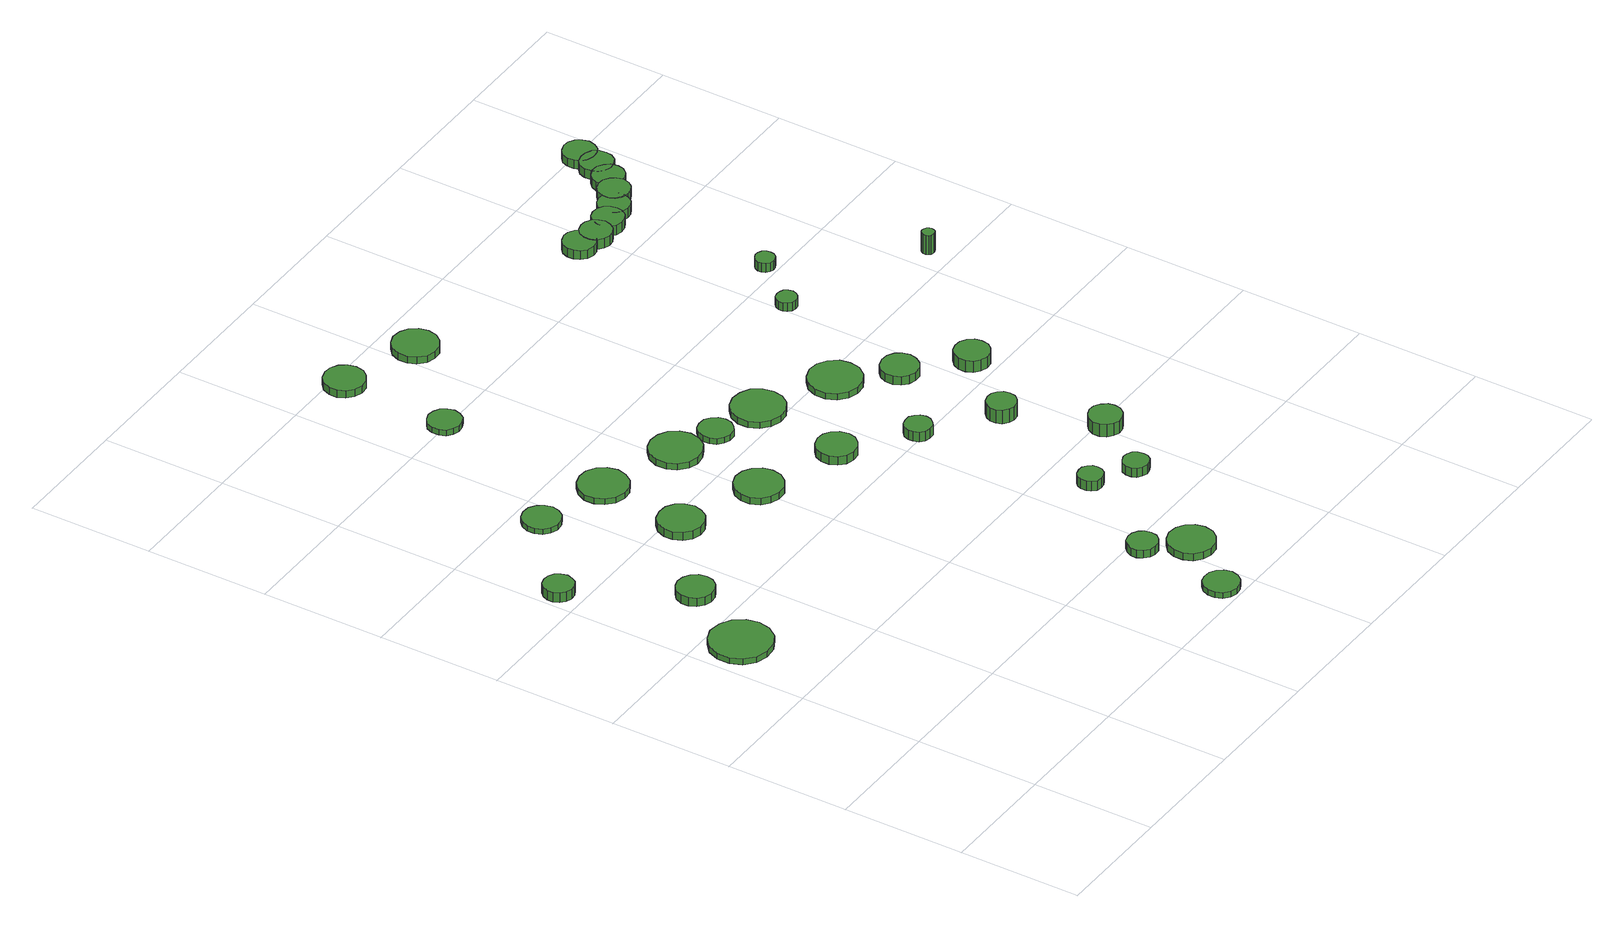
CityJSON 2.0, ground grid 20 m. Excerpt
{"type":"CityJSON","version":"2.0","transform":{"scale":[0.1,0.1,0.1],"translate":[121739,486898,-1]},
"CityObjects":{
"tree1":{"type":"SolitaryVegetationObject","attributes":{"function":"something"},"geometry":[{"type":"MultiSurface","lod":"1","boundaries":[[[0,1,2,3,4,5,6,7,8,9,10,11,12,13,14]],[[15,16,17,18,19,20,21,22,23,24,25,26,27,28,29]],[[0,29,28,1]],[[1,28,27,2]],[[2,27,26,3]],[[3,26,25,4]],[[4,25,24,5]],[[5,24,23,6]],[[6,23,22,7]],[[7,22,21,8]],[[8,21,20,9]],[[9,20,19,10]],[[10,19,18,11]],[[11,18,17,12]],[[12,17,16,13]],[[13,16,15,14]],[[14,15,29,0]]]}]},
"tree2":{"type":"SolitaryVegetationObject","attributes":{"function":"something"},"geometry":[{"type":"MultiSurface","lod":"1","boundaries":[[[30,31,32,33,34,35,36,37,38,39,40,41,42,43,44]],[[45,46,47,48,49,50,51,52,53,54,55,56,57,58,59]],[[30,59,58,31]],[[31,58,57,32]],[[32,57,56,33]],[[33,56,55,34]],[[34,55,54,35]],[[35,54,53,36]],[[36,53,52,37]],[[37,52,51,38]],[[38,51,50,39]],[[39,50,49,40]],[[40,49,48,41]],[[41,48,47,42]],[[42,47,46,43]],[[43,46,45,44]],[[44,45,59,30]]]}]},
"tree3":{"type":"SolitaryVegetationObject","attributes":{"function":"something"},"geometry":[{"type":"MultiSurface","lod":"1","boundaries":[[[60,61,62,63,64,65,66,67,68,69,70,71,72,73,74]],[[75,76,77,78,79,80,81,82,83,84,85,86,87,88,89]],[[60,89,88,61]],[[61,88,87,62]],[[62,87,86,63]],[[63,86,85,64]],[[64,85,84,65]],[[65,84,83,66]],[[66,83,82,67]],[[67,82,81,68]],[[68,81,80,69]],[[69,80,79,70]],[[70,79,78,71]],[[71,78,77,72]],[[72,77,76,73]],[[73,76,75,74]],[[74,75,89,60]]]}]},
"tree4":{"type":"SolitaryVegetationObject","attributes":{"function":"something"},"geometry":[{"type":"MultiSurface","lod":"1","boundaries":[[[90,91,92,93,94,95,96,97,98,99,100,101,102,103,104]],[[105,106,107,108,109,110,111,112,113,114,115,116,117,118,119]],[[90,119,118,91]],[[91,118,117,92]],[[92,117,116,93]],[[93,116,115,94]],[[94,115,114,95]],[[95,114,113,96]],[[96,113,112,97]],[[97,112,111,98]],[[98,111,110,99]],[[99,110,109,100]],[[100,109,108,101]],[[101,108,107,102]],[[102,107,106,103]],[[103,106,105,104]],[[104,105,119,90]]]}]},
"tree5":{"type":"SolitaryVegetationObject","attributes":{"function":"something"},"geometry":[{"type":"MultiSurface","lod":"1","boundaries":[[[120,121,122,123,124,125,126,127,128,129,130,131,132,133,134]],[[135,136,137,138,139,140,141,142,143,144,145,146,147,148,149]],[[120,149,148,121]],[[121,148,147,122]],[[122,147,146,123]],[[123,146,145,124]],[[124,145,144,125]],[[125,144,143,126]],[[126,143,142,127]],[[127,142,141,128]],[[128,141,140,129]],[[129,140,139,130]],[[130,139,138,131]],[[131,138,137,132]],[[132,137,136,133]],[[133,136,135,134]],[[134,135,149,120]]]}]},
"tree6":{"type":"SolitaryVegetationObject","attributes":{"function":"something"}},
"tree7":{"type":"SolitaryVegetationObject","attributes":{"function":"something"},"geometry":[{"type":"MultiSurface","lod":"1","boundaries":[[[150,151,152,153,154,155,156,157,158,159,160,161,162,163,164]],[[165,166,167,168,169,170,171,172,173,174,175,176,177,178,179]],[[150,179,178,151]],[[151,178,177,152]],[[152,177,176,153]],[[153,176,175,154]],[[154,175,174,155]],[[155,174,173,156]],[[156,173,172,157]],[[157,172,171,158]],[[158,171,170,159]],[[159,170,169,160]],[[160,169,168,161]],[[161,168,167,162]],[[162,167,166,163]],[[163,166,165,164]],[[164,165,179,150]]]}]},
"tree8":{"type":"SolitaryVegetationObject","attributes":{"function":"something"},"geometry":[{"type":"MultiSurface","lod":"1","boundaries":[[[180,181,182,183,184,185,186,187,188,189,190,191,192,193,194]],[[195,196,197,198,199,200,201,202,203,204,205,206,207,208,209]],[[180,209,208,181]],[[181,208,207,182]],[[182,207,206,183]],[[183,206,205,184]],[[184,205,204,185]],[[185,204,203,186]],[[186,203,202,187]],[[187,202,201,188]],[[188,201,200,189]],[[189,200,199,190]],[[190,199,198,191]],[[191,198,197,192]],[[192,197,196,193]],[[193,196,195,194]],[[194,195,209,180]]]}]},
"tree9":{"type":"SolitaryVegetationObject","attributes":{"function":"something"},"geometry":[{"type":"MultiSurface","lod":"1","boundaries":[[[210,211,212,213,214,215,216,217,218,219,220,221,222,223,224]],[[225,226,227,228,229,230,231,232,233,234,235,236,237,238,239]],[[210,239,238,211]],[[211,238,237,212]],[[212,237,236,213]],[[213,236,235,214]],[[214,235,234,215]],[[215,234,233,216]],[[216,233,232,217]],[[217,232,231,218]],[[218,231,230,219]],[[219,230,229,220]],[[220,229,228,221]],[[221,228,227,222]],[[222,227,226,223]],[[223,226,225,224]],[[224,225,239,210]]]}]},
"tree10":{"type":"SolitaryVegetationObject","attributes":{"function":"something"},"geometry":[{"type":"MultiSurface","lod":"1","boundaries":[[[240,241,242,243,244,245,246,247,248,249,250,251,252,253,254]],[[255,256,257,258,259,260,261,262,263,264,265,266,267,268,269]],[[240,269,268,241]],[[241,268,267,242]],[[242,267,266,243]],[[243,266,265,244]],[[244,265,264,245]],[[245,264,263,246]],[[246,263,262,247]],[[247,262,261,248]],[[248,261,260,249]],[[249,260,259,250]],[[250,259,258,251]],[[251,258,257,252]],[[252,257,256,253]],[[253,256,255,254]],[[254,255,269,240]]]}]},
"tree11":{"type":"SolitaryVegetationObject","attributes":{"function":"something"},"geometry":[{"type":"MultiSurface","lod":"1","boundaries":[[[270,271,272,273,274,275,276,277,278,279,280,281,282,283,284]],[[285,286,287,288,289,290,291,292,293,294,295,296,297,298,299]],[[270,299,298,271]],[[271,298,297,272]],[[272,297,296,273]],[[273,296,295,274]],[[274,295,294,275]],[[275,294,293,276]],[[276,293,292,277]],[[277,292,291,278]],[[278,291,290,279]],[[279,290,289,280]],[[280,289,288,281]],[[281,288,287,282]],[[282,287,286,283]],[[283,286,285,284]],[[284,285,299,270]]]}]},
"tree12":{"type":"SolitaryVegetationObject","attributes":{"function":"something"},"geometry":[{"type":"MultiSurface","lod":"1","boundaries":[[[300,301,302,303,304,305,306,307,308,309,310,311,312,313,314]],[[315,316,317,318,319,320,321,322,323,324,325,326,327,328,329]],[[300,329,328,301]],[[301,328,327,302]],[[302,327,326,303]],[[303,326,325,304]],[[304,325,324,305]],[[305,324,323,306]],[[306,323,322,307]],[[307,322,321,308]],[[308,321,320,309]],[[309,320,319,310]],[[310,319,318,311]],[[311,318,317,312]],[[312,317,316,313]],[[313,316,315,314]],[[314,315,329,300]]]}]},
"tree13":{"type":"SolitaryVegetationObject","attributes":{"function":"something"},"geometry":[{"type":"MultiSurface","lod":"1","boundaries":[[[330,331,332,333,334,335,336,337,338,339,340,341,342,343,344]],[[345,346,347,348,349,350,351,352,353,354,355,356,357,358,359]],[[330,359,358,331]],[[331,358,357,332]],[[332,357,356,333]],[[333,356,355,334]],[[334,355,354,335]],[[335,354,353,336]],[[336,353,352,337]],[[337,352,351,338]],[[338,351,350,339]],[[339,350,349,340]],[[340,349,348,341]],[[341,348,347,342]],[[342,347,346,343]],[[343,346,345,344]],[[344,345,359,330]]]}]},
"tree14":{"type":"SolitaryVegetationObject","attributes":{"function":"something"},"geometry":[{"type":"MultiSurface","lod":"1","boundaries":[[[360,361,362,363,364,365,366,367,368,369,370,371,372,373,374]],[[375,376,377,378,379,380,381,382,383,384,385,386,387,388,389]],[[360,389,388,361]],[[361,388,387,362]],[[362,387,386,363]],[[363,386,385,364]],[[364,385,384,365]],[[365,384,383,366]],[[366,383,382,367]],[[367,382,381,368]],[[368,381,380,369]],[[369,380,379,370]],[[370,379,378,371]],[[371,378,377,372]],[[372,377,376,373]],[[373,376,375,374]],[[374,375,389,360]]]}]},
"tree15":{"type":"SolitaryVegetationObject","attributes":{"function":"something"},"geometry":[{"type":"MultiSurface","lod":"1","boundaries":[[[390,391,392,393,394,395,396,397,398,399,400,401,402,403,404]],[[405,406,407,408,409,410,411,412,413,414,415,416,417,418,419]],[[390,419,418,391]],[[391,418,417,392]],[[392,417,416,393]],[[393,416,415,394]],[[394,415,414,395]],[[395,414,413,396]],[[396,413,412,397]],[[397,412,411,398]],[[398,411,410,399]],[[399,410,409,400]],[[400,409,408,401]],[[401,408,407,402]],[[402,407,406,403]],[[403,406,405,404]],[[404,405,419,390]]]}]},
"tree16":{"type":"SolitaryVegetationObject","attributes":{"function":"something"},"geometry":[{"type":"MultiSurface","lod":"1","boundaries":[[[420,421,422,423,424,425,426,427,428,429,430,431,432,433,434]],[[435,436,437,438,439,440,441,442,443,444,445,446,447,448,449]],[[420,449,448,421]],[[421,448,447,422]],[[422,447,446,423]],[[423,446,445,424]],[[424,445,444,425]],[[425,444,443,426]],[[426,443,442,427]],[[427,442,441,428]],[[428,441,440,429]],[[429,440,439,430]],[[430,439,438,431]],[[431,438,437,432]],[[432,437,436,433]],[[433,436,435,434]],[[434,435,449,420]]]}]},
"tree17":{"type":"SolitaryVegetationObject","attributes":{"function":"something"}},
"tree18":{"type":"SolitaryVegetationObject","attributes":{"function":"something"},"geometry":[{"type":"MultiSurface","lod":"1","boundaries":[[[450,451,452,453,454,455,456,457,458,459,460,461,462,463,464]],[[465,466,467,468,469,470,471,472,473,474,475,476,477,478,479]],[[450,479,478,451]],[[451,478,477,452]],[[452,477,476,453]],[[453,476,475,454]],[[454,475,474,455]],[[455,474,473,456]],[[456,473,472,457]],[[457,472,471,458]],[[458,471,470,459]],[[459,470,469,460]],[[460,469,468,461]],[[461,468,467,462]],[[462,467,466,463]],[[463,466,465,464]],[[464,465,479,450]]]}]},
"tree19":{"type":"SolitaryVegetationObject","attributes":{"function":"something"},"geometry":[{"type":"MultiSurface","lod":"1","boundaries":[[[480,481,482,483,484,485,486,487,488,489,490,491,492,493,494]],[[495,496,497,498,499,500,501,502,503,504,505,506,507,508,509]],[[480,509,508,481]],[[481,508,507,482]],[[482,507,506,483]],[[483,506,505,484]],[[484,505,504,485]],[[485,504,503,486]],[[486,503,502,487]],[[487,502,501,488]],[[488,501,500,489]],[[489,500,499,490]],[[490,499,498,491]],[[491,498,497,492]],[[492,497,496,493]],[[493,496,495,494]],[[494,495,509,480]]]}]},
"tree20":{"type":"SolitaryVegetationObject","attributes":{"function":"something"},"geometry":[{"type":"MultiSurface","lod":"1","boundaries":[[[510,511,512,513,514,515,516,517,518,519,520,521,522,523,524]],[[525,526,527,528,529,530,531,532,533,534,535,536,537,538,539]],[[510,539,538,511]],[[511,538,537,512]],[[512,537,536,513]],[[513,536,535,514]],[[514,535,534,515]],[[515,534,533,516]],[[516,533,532,517]],[[517,532,531,518]],[[518,531,530,519]],[[519,530,529,520]],[[520,529,528,521]],[[521,528,527,522]],[[522,527,526,523]],[[523,526,525,524]],[[524,525,539,510]]]}]},
"tree21":{"type":"SolitaryVegetationObject","attributes":{"function":"something"},"geometry":[{"type":"MultiSurface","lod":"1","boundaries":[[[540,541,542,543,544,545,546,547,548,549,550,551,552,553,554]],[[555,556,557,558,559,560,561,562,563,564,565,566,567,568,569]],[[540,569,568,541]],[[541,568,567,542]],[[542,567,566,543]],[[543,566,565,544]],[[544,565,564,545]],[[545,564,563,546]],[[546,563,562,547]],[[547,562,561,548]],[[548,561,560,549]],[[549,560,559,550]],[[550,559,558,551]],[[551,558,557,552]],[[552,557,556,553]],[[553,556,555,554]],[[554,555,569,540]]]}]},
"tree22":{"type":"SolitaryVegetationObject","attributes":{"function":"something"},"geometry":[{"type":"MultiSurface","lod":"1","boundaries":[[[570,571,572,573,574,575,576,577,578,579,580,581,582,583,584]],[[585,586,587,588,589,590,591,592,593,594,595,596,597,598,599]],[[570,599,598,571]],[[571,598,597,572]],[[572,597,596,573]],[[573,596,595,574]],[[574,595,594,575]],[[575,594,593,576]],[[576,593,592,577]],[[577,592,591,578]],[[578,591,590,579]],[[579,590,589,580]],[[580,589,588,581]],[[581,588,587,582]],[[582,587,586,583]],[[583,586,585,584]],[[584,585,599,570]]]}]},
"tree23":{"type":"SolitaryVegetationObject","attributes":{"function":"something"},"geometry":[{"type":"MultiSurface","lod":"1","boundaries":[[[600,601,602,603,604,605,606,607,608,609,610,611,612,613,614]],[[615,616,617,618,619,620,621,622,623,624,625,626,627,628,629]],[[600,629,628,601]],[[601,628,627,602]],[[602,627,626,603]],[[603,626,625,604]],[[604,625,624,605]],[[605,624,623,606]],[[606,623,622,607]],[[607,622,621,608]],[[608,621,620,609]],[[609,620,619,610]],[[610,619,618,611]],[[611,618,617,612]],[[612,617,616,613]],[[613,616,615,614]],[[614,615,629,600]]]}]},
"tree24":{"type":"SolitaryVegetationObject","attributes":{"function":"something"},"geometry":[{"type":"MultiSurface","lod":"1","boundaries":[[[630,631,632,633,634,635,636,637,638,639,640,641,642,643,644]],[[645,646,647,648,649,650,651,652,653,654,655,656,657,658,659]],[[630,659,658,631]],[[631,658,657,632]],[[632,657,656,633]],[[633,656,655,634]],[[634,655,654,635]],[[635,654,653,636]],[[636,653,652,637]],[[637,652,651,638]],[[638,651,650,639]],[[639,650,649,640]],[[640,649,648,641]],[[641,648,647,642]],[[642,647,646,643]],[[643,646,645,644]],[[644,645,659,630]]]}]},
"tree25":{"type":"SolitaryVegetationObject","attributes":{"function":"something"},"geometry":[{"type":"MultiSurface","lod":"1","boundaries":[[[660,661,662,663,664,665,666,667,668,669,670,671,672,673,674]],[[675,676,677,678,679,680,681,682,683,684,685,686,687,688,689]],[[660,689,688,661]],[[661,688,687,662]],[[662,687,686,663]],[[663,686,685,664]],[[664,685,684,665]],[[665,684,683,666]],[[666,683,682,667]],[[667,682,681,668]],[[668,681,680,669]],[[669,680,679,670]],[[670,679,678,671]],[[671,678,677,672]],[[672,677,676,673]],[[673,676,675,674]],[[674,675,689,660]]]}]},
"tree26":{"type":"SolitaryVegetationObject","attributes":{"function":"something"},"geometry":[{"type":"MultiSurface","lod":"1","boundaries":[[[690,691,692,693,694,695,696,697,698,699,700,701,702,703,704]],[[705,706,707,708,709,710,711,712,713,714,715,716,717,718,719]],[[690,719,718,691]],[[691,718,717,692]],[[692,717,716,693]],[[693,716,715,694]],[[694,715,714,695]],[[695,714,713,696]],[[696,713,712,697]],[[697,712,711,698]],[[698,711,710,699]],[[699,710,709,700]],[[700,709,708,701]],[[701,708,707,702]],[[702,707,706,703]],[[703,706,705,704]],[[704,705,719,690]]]}]},
"tree27":{"type":"SolitaryVegetationObject","attributes":{"function":"something"},"geometry":[{"type":"MultiSurface","lod":"1","boundaries":[[[720,721,722,723,724,725,726,727,728,729,730,731,732,733,734]],[[735,736,737,738,739,740,741,742,743,744,745,746,747,748,749]],[[720,749,748,721]],[[721,748,747,722]],[[722,747,746,723]],[[723,746,745,724]],[[724,745,744,725]],[[725,744,743,726]],[[726,743,742,727]],[[727,742,741,728]],[[728,741,740,729]],[[729,740,739,730]],[[730,739,738,731]],[[731,738,737,732]],[[732,737,736,733]],[[733,736,735,734]],[[734,735,749,720]]]}]},
"tree28":{"type":"SolitaryVegetationObject","attributes":{"function":"something"},"geometry":[{"type":"MultiSurface","lod":"1","boundaries":[[[750,751,752,753,754,755,756,757,758,759,760,761,762,763,764]],[[765,766,767,768,769,770,771,772,773,774,775,776,777,778,779]],[[750,779,778,751]],[[751,778,777,752]],[[752,777,776,753]],[[753,776,775,754]],[[754,775,774,755]],[[755,774,773,756]],[[756,773,772,757]],[[757,772,771,758]],[[758,771,770,759]],[[759,770,769,760]],[[760,769,768,761]],[[761,768,767,762]],[[762,767,766,763]],[[763,766,765,764]],[[764,765,779,750]]]}]},
"tree29":{"type":"SolitaryVegetationObject","attributes":{"function":"something"},"geometry":[{"type":"MultiSurface","lod":"1","boundaries":[[[780,781,782,783,784,785,786,787,788,789,790,791,792,793,794]],[[795,796,797,798,799,800,801,802,803,804,805,806,807,808,809]],[[780,809,808,781]],[[781,808,807,782]],[[782,807,806,783]],[[783,806,805,784]],[[784,805,804,785]],[[785,804,803,786]],[[786,803,802,787]],[[787,802,801,788]],[[788,801,800,789]],[[789,800,799,790]],[[790,799,798,791]],[[791,798,797,792]],[[792,797,796,793]],[[793,796,795,794]],[[794,795,809,780]]]}]},
"tree30":{"type":"SolitaryVegetationObject","attributes":{"function":"something"},"geometry":[{"type":"MultiSurface","lod":"1","boundaries":[[[810,811,812,813,814,815,816,817,818,819,820,821,822,823,824]],[[825,826,827,828,829,830,831,832,833,834,835,836,837,838,839]],[[810,839,838,811]],[[811,838,837,812]],[[812,837,836,813]],[[813,836,835,814]],[[814,835,834,815]],[[815,834,833,816]],[[816,833,832,817]],[[817,832,831,818]],[[818,831,830,819]],[[819,830,829,820]],[[820,829,828,821]],[[821,828,827,822]],[[822,827,826,823]],[[823,826,825,824]],[[824,825,839,810]]]}]},
"tree31":{"type":"SolitaryVegetationObject","attributes":{"function":"something"},"geometry":[{"type":"MultiSurface","lod":"1","boundaries":[[[840,841,842,843,844,845,846,847,848,849,850,851,852,853,854]],[[855,856,857,858,859,860,861,862,863,864,865,866,867,868,869]],[[840,869,868,841]],[[841,868,867,842]],[[842,867,866,843]],[[843,866,865,844]],[[844,865,864,845]],[[845,864,863,846]],[[846,863,862,847]],[[847,862,861,848]],[[848,861,860,849]],[[849,860,859,850]],[[850,859,858,851]],[[851,858,857,852]],[[852,857,856,853]],[[853,856,855,854]],[[854,855,869,840]]]}]},
"tree32":{"type":"SolitaryVegetationObject","attributes":{"function":"something"}},
"tree33":{"type":"SolitaryVegetationObject","attributes":{"function":"something"},"geometry":[{"type":"MultiSurface","lod":"1","boundaries":[[[870,871,872,873,874,875,876,877,878,879,880,881,882,883,884]],[[885,886,887,888,889,890,891,892,893,894,895,896,897,898,899]],[[870,899,898,871]],[[871,898,897,872]],[[872,897,896,873]],[[873,896,895,874]],[[874,895,894,875]],[[875,894,893,876]],[[876,893,892,877]],[[877,892,891,878]],[[878,891,890,879]],[[879,890,889,880]],[[880,889,888,881]],[[881,888,887,882]],[[882,887,886,883]],[[883,886,885,884]],[[884,885,899,870]]]}]},
"tree34":{"type":"SolitaryVegetationObject","attributes":{"function":"something"},"geometry":[{"type":"MultiSurface","lod":"1","boundaries":[[[900,901,902,903,904,905,906,907,908,909,910,911,912,913,914]],[[915,916,917,918,919,920,921,922,923,924,925,926,927,928,929]],[[900,929,928,901]],[[901,928,927,902]],[[902,927,926,903]],[[903,926,925,904]],[[904,925,924,905]],[[905,924,923,906]],[[906,923,922,907]],[[907,922,921,908]],[[908,921,920,909]],[[909,920,919,910]],[[910,919,918,911]],[[911,918,917,912]],[[912,917,916,913]],[[913,916,915,914]],[[914,915,929,900]]]}]},
"tree35":{"type":"SolitaryVegetationObject","attributes":{"function":"something"},"geometry":[{"type":"MultiSurface","lod":"1","boundaries":[[[930,931,932,933,934,935,936,937,938,939,940,941,942,943,944]],[[945,946,947,948,949,950,951,952,953,954,955,956,957,958,959]],[[930,959,958,931]],[[931,958,957,932]],[[932,957,956,933]],[[933,956,955,934]],[[934,955,954,935]],[[935,954,953,936]],[[936,953,952,937]],[[937,952,951,938]],[[938,951,950,939]],[[939,950,949,940]],[[940,949,948,941]],[[941,948,947,942]],[[942,947,946,943]],[[943,946,945,944]],[[944,945,959,930]]]}]},
"tree36":{"type":"SolitaryVegetationObject","attributes":{"function":"something"},"geometry":[{"type":"MultiSurface","lod":"1","boundaries":[[[960,961,962,963,964,965,966,967,968,969,970,971,972,973,974]],[[975,976,977,978,979,980,981,982,983,984,985,986,987,988,989]],[[960,989,988,961]],[[961,988,987,962]],[[962,987,986,963]],[[963,986,985,964]],[[964,985,984,965]],[[965,984,983,966]],[[966,983,982,967]],[[967,982,981,968]],[[968,981,980,969]],[[969,980,979,970]],[[970,979,978,971]],[[971,978,977,972]],[[972,977,976,973]],[[973,976,975,974]],[[974,975,989,960]]]}]},
"tree37":{"type":"SolitaryVegetationObject","attributes":{"function":"something"},"geometry":[{"type":"MultiSurface","lod":"1","boundaries":[[[990,991,992,993,994,995,996,997,998,999,1000,1001,1002,1003,1004]],[[1005,1006,1007,1008,1009,1010,1011,1012,1013,1014,1015,1016,1017,1018,1019]],[[990,1019,1018,991]],[[991,1018,1017,992]],[[992,1017,1016,993]],[[993,1016,1015,994]],[[994,1015,1014,995]],[[995,1014,1013,996]],[[996,1013,1012,997]],[[997,1012,1011,998]],[[998,1011,1010,999]],[[999,1010,1009,1000]],[[1000,1009,1008,1001]],[[1001,1008,1007,1002]],[[1002,1007,1006,1003]],[[1003,1006,1005,1004]],[[1004,1005,1019,990]]]}]},
"tree38":{"type":"SolitaryVegetationObject","attributes":{"function":"something"},"geometry":[{"type":"MultiSurface","lod":"1","boundaries":[[[1020,1021,1022,1023,1024,1025,1026,1027,1028,1029,1030,1031,1032,1033,1034]],[[1035,1036,1037,1038,1039,1040,1041,1042,1043,1044,1045,1046,1047,1048,1049]],[[1020,1049,1048,1021]],[[1021,1048,1047,1022]],[[1022,1047,1046,1023]],[[1023,1046,1045,1024]],[[1024,1045,1044,1025]],[[1025,1044,1043,1026]],[[1026,1043,1042,1027]],[[1027,1042,1041,1028]],[[1028,1041,1040,1029]],[[1029,1040,1039,1030]],[[1030,1039,1038,1031]],[[1031,1038,1037,1032]],[[1032,1037,1036,1033]],[[1033,1036,1035,1034]],[[1034,1035,1049,1020]]]}]},
"tree39":{"type":"SolitaryVegetationObject","attributes":{"function":"something"},"geometry":[{"type":"MultiSurface","lod":"1","boundaries":[[[1050,1051,1052,1053,1054,1055,1056,1057,1058,1059,1060,1061,1062,1063,1064]],[[1065,1066,1067,1068,1069,1070,1071,1072,1073,1074,1075,1076,1077,1078,1079]],[[1050,1079,1078,1051]],[[1051,1078,1077,1052]],[[1052,1077,1076,1053]],[[1053,1076,1075,1054]],[[1054,1075,1074,1055]],[[1055,1074,1073,1056]],[[1056,1073,1072,1057]],[[1057,1072,1071,1058]],[[1058,1071,1070,1059]],[[1059,1070,1069,1060]],[[1060,1069,1068,1061]],[[1061,1068,1067,1062]],[[1062,1067,1066,1063]],[[1063,1066,1065,1064]],[[1064,1065,1079,1050]]]}]}
},
"vertices":[
[113,546,16],[109,566,16],[97,583,16],[79,593,16],[58,596,16],[39,589,16],[23,575,16],[15,556,16],[15,536,16],[23,517,16],[39,503,16],[58,497,16],[79,499,16],[97,509,16],[109,526,16],[109,526,6],[97,509,6],[79,499,6],[58,497,6],[39,503,6],[23,517,6],[15,536,6],[15,556,6],[23,575,6],[39,589,6],[58,596,6],[79,593,6],[97,583,6],[109,566,6],[113,546,6],
[56,840,22],[53,850,22],[48,858,22],[39,863,22],[29,864,22],[19,861,22],[12,854,22],[8,845,22],[8,835,22],[12,826,22],[19,819,22],[29,816,22],[39,817,22],[48,822,22],[53,830,22],[53,830,5],[48,822,5],[39,817,5],[29,816,5],[19,819,5],[12,826,5],[8,835,5],[8,845,5],[12,854,5],[19,861,5],[29,864,5],[39,863,5],[48,858,5],[53,850,5],[56,840,5],
[164,669,20],[162,681,20],[154,691,20],[144,697,20],[131,699,20],[120,695,20],[110,687,20],[105,675,20],[105,663,20],[110,652,20],[120,643,20],[131,640,20],[144,641,20],[154,647,20],[162,657,20],[162,657,5],[154,647,5],[144,641,5],[131,640,5],[120,643,5],[110,652,5],[105,663,5],[105,675,5],[110,687,5],[120,695,5],[131,699,5],[144,697,5],[154,691,5],[162,681,5],[164,669,5],
[197,955,14],[194,967,14],[187,977,14],[176,984,14],[163,985,14],[151,981,14],[142,973,14],[137,961,14],[137,949,14],[142,937,14],[151,929,14],[163,925,14],[176,926,14],[187,932,14],[194,943,14],[194,943,5],[187,932,5],[176,926,5],[163,925,5],[151,929,5],[142,937,5],[137,949,5],[137,961,5],[142,973,5],[151,981,5],[163,985,5],[176,984,5],[187,977,5],[194,967,5],[197,955,5],
[304,778,19],[300,793,19],[292,805,19],[279,813,19],[264,814,19],[249,810,19],[238,800,19],[232,786,19],[232,771,19],[238,757,19],[249,747,19],[264,742,19],[279,744,19],[292,751,19],[300,764,19],[300,764,5],[292,751,5],[279,744,5],[264,742,5],[249,747,5],[238,757,5],[232,771,5],[232,786,5],[238,800,5],[249,810,5],[264,814,5],[279,813,5],[292,805,5],[300,793,5],[304,778,5],
[326,924,14],[322,940,14],[313,953,14],[298,962,14],[282,963,14],[266,958,14],[254,947,14],[247,932,14],[247,916,14],[254,901,14],[266,890,14],[282,885,14],[298,886,14],[313,895,14],[322,908,14],[322,908,4],[313,895,4],[298,886,4],[282,885,4],[266,890,4],[254,901,4],[247,916,4],[247,932,4],[254,947,4],[266,958,4],[282,963,4],[298,962,4],[313,953,4],[322,940,4],[326,924,4],
[588,32,16],[585,44,16],[578,53,16],[568,59,16],[556,60,16],[545,57,16],[536,49,16],[531,38,16],[531,26,16],[536,15,16],[545,7,16],[556,4,16],[568,5,16],[578,11,16],[585,20,16],[585,20,6],[578,11,6],[568,5,6],[556,4,6],[545,7,6],[536,15,6],[531,26,6],[531,38,6],[536,49,6],[545,57,6],[556,60,6],[568,59,6],[578,53,6],[585,44,6],[588,32,6],
[442,731,17],[439,746,17],[429,759,17],[416,767,17],[400,769,17],[385,764,17],[373,753,17],[367,739,17],[367,723,17],[373,708,17],[385,698,17],[400,693,17],[416,694,17],[429,702,17],[439,715,17],[439,715,5],[429,702,5],[416,694,5],[400,693,5],[385,698,5],[373,708,5],[367,723,5],[367,739,5],[373,753,5],[385,764,5],[400,769,5],[416,767,5],[429,759,5],[439,746,5],[442,731,5],
[604,181,19],[602,191,19],[596,199,19],[587,204,19],[577,205,19],[567,202,19],[560,195,19],[555,186,19],[555,176,19],[560,167,19],[567,160,19],[577,157,19],[587,158,19],[596,163,19],[602,171,19],[602,171,5],[596,163,5],[587,158,5],[577,157,5],[567,160,5],[560,167,5],[555,176,5],[555,186,5],[560,195,5],[567,202,5],[577,205,5],[587,204,5],[596,199,5],[602,191,5],[604,181,5],
[319,1201,18],[316,1212,18],[310,1221,18],[300,1226,18],[289,1228,18],[279,1224,18],[270,1217,18],[266,1207,18],[266,1195,18],[270,1185,18],[279,1178,18],[289,1174,18],[300,1176,18],[310,1181,18],[316,1190,18],[316,1190,8],[310,1181,8],[300,1176,8],[289,1174,8],[279,1178,8],[270,1185,8],[266,1195,8],[266,1207,8],[270,1217,8],[279,1224,8],[289,1228,8],[300,1226,8],[310,1221,8],[316,1212,8],[319,1201,8],
[660,124,17],[657,139,17],[648,151,17],[635,159,17],[619,161,17],[605,156,17],[593,146,17],[587,132,17],[587,116,17],[593,102,17],[605,92,17],[619,87,17],[635,89,17],[648,97,17],[657,109,17],[657,109,5],[648,97,5],[635,89,5],[619,87,5],[605,92,5],[593,102,5],[587,116,5],[587,132,5],[593,146,5],[605,156,5],[619,161,5],[635,159,5],[648,151,5],[657,139,5],[660,124,5],
[458,882,15],[454,899,15],[444,913,15],[429,921,15],[412,923,15],[396,918,15],[383,906,15],[376,891,15],[376,873,15],[383,858,15],[396,846,15],[412,841,15],[429,843,15],[444,851,15],[454,865,15],[454,865,4],[444,851,4],[429,843,4],[412,841,4],[396,846,4],[383,858,4],[376,873,4],[376,891,4],[383,906,4],[396,918,4],[412,923,4],[429,921,4],[444,913,4],[454,899,4],[458,882,4],
[328,1376,23],[325,1389,23],[317,1400,23],[305,1407,23],[292,1408,23],[279,1404,23],[269,1395,23],[263,1382,23],[263,1369,23],[269,1357,23],[279,1348,23],[292,1343,23],[305,1345,23],[317,1352,23],[325,1362,23],[325,1362,10],[317,1352,10],[305,1345,10],[292,1343,10],[279,1348,10],[269,1357,10],[263,1369,10],[263,1382,10],[269,1395,10],[279,1404,10],[292,1408,10],[305,1407,10],[317,1400,10],[325,1389,10],[328,1376,10],
[516,859,14],[514,870,14],[507,879,14],[498,885,14],[486,886,14],[476,883,14],[467,875,14],[463,865,14],[463,854,14],[467,843,14],[476,836,14],[486,832,14],[498,833,14],[507,839,14],[514,848,14],[514,848,4],[507,839,4],[498,833,4],[486,832,4],[476,836,4],[467,843,4],[463,854,4],[463,865,4],[467,875,4],[476,883,4],[486,886,4],[498,885,4],[507,879,4],[514,870,4],[516,859,4],
[576,685,19],[573,698,19],[565,709,19],[554,716,19],[541,717,19],[528,713,19],[518,704,19],[513,692,19],[513,679,19],[518,667,19],[528,658,19],[541,654,19],[554,655,19],[565,662,19],[573,672,19],[573,672,4],[565,662,4],[554,655,4],[541,654,4],[528,658,4],[518,667,4],[513,679,4],[513,692,4],[518,704,4],[528,713,4],[541,717,4],[554,716,4],[565,709,4],[573,698,4],[576,685,4],
[696,332,22],[695,340,22],[690,346,22],[683,351,22],[674,351,22],[666,349,22],[660,343,22],[657,336,22],[657,327,22],[660,320,22],[666,314,22],[674,312,22],[683,313,22],[690,317,22],[695,324,22],[695,324,5],[690,317,5],[683,313,5],[674,312,5],[666,314,5],[660,320,5],[657,327,5],[657,336,5],[660,343,5],[666,349,5],[674,351,5],[683,351,5],[690,346,5],[695,340,5],[696,332,5],
[609,835,16],[606,852,16],[596,867,16],[580,875,16],[563,877,16],[546,872,16],[533,860,16],[526,844,16],[526,827,16],[533,811,16],[546,799,16],[563,794,16],[580,795,16],[596,804,16],[606,818,16],[606,818,5],[596,804,5],[580,795,5],[563,794,5],[546,799,5],[533,811,5],[526,827,5],[526,844,5],[533,860,5],[546,872,5],[563,877,5],[580,875,5],[596,867,5],[606,852,5],[609,835,5],
[461,1336,22],[458,1351,22],[449,1363,22],[436,1370,22],[421,1372,22],[407,1367,22],[396,1357,22],[390,1343,22],[390,1328,22],[396,1315,22],[407,1304,22],[421,1300,22],[436,1301,22],[449,1309,22],[458,1321,22],[458,1321,10],[449,1309,10],[436,1301,10],[421,1300,10],[407,1304,10],[396,1315,10],[390,1328,10],[390,1343,10],[396,1357,10],[407,1367,10],[421,1372,10],[436,1370,10],[449,1363,10],[458,1351,10],[461,1336,10],
[761,294,21],[760,303,21],[755,310,21],[747,314,21],[739,315,21],[731,312,21],[724,307,21],[721,299,21],[721,290,21],[724,282,21],[731,277,21],[739,274,21],[747,275,21],[755,279,21],[760,286,21],[760,286,5],[755,279,5],[747,275,5],[739,274,5],[731,277,5],[724,282,5],[721,290,5],[721,299,5],[724,307,5],[731,312,5],[739,315,5],[747,314,5],[755,310,5],[760,303,5],[761,294,5],
[669,610,22],[667,619,22],[661,626,22],[654,631,22],[645,631,22],[636,629,22],[629,623,22],[626,614,22],[626,606,22],[629,597,22],[636,591,22],[645,589,22],[654,589,22],[661,594,22],[667,601,22],[667,601,5],[661,594,5],[654,589,5],[645,589,5],[636,591,5],[629,597,5],[626,606,5],[626,614,5],[629,623,5],[636,629,5],[645,631,5],[654,631,5],[661,626,5],[667,619,5],[669,610,5],
[775,533,29],[773,542,29],[767,550,29],[759,555,29],[749,556,29],[740,553,29],[732,546,29],[728,537,29],[728,528,29],[732,519,29],[740,512,29],[749,509,29],[759,510,29],[767,515,29],[773,523,29],[773,523,5],[767,515,5],[759,510,5],[749,509,5],[740,512,5],[732,519,5],[728,528,5],[728,537,5],[732,546,5],[740,553,5],[749,556,5],[759,555,5],[767,550,5],[773,542,5],[775,533,5],
[728,778,17],[725,795,17],[714,809,17],[699,818,17],[682,820,17],[665,814,17],[652,803,17],[645,787,17],[645,769,17],[652,753,17],[665,741,17],[682,736,17],[699,738,17],[714,746,17],[725,761,17],[725,761,6],[714,746,6],[699,738,6],[682,736,6],[665,741,6],[652,753,6],[645,769,6],[645,787,6],[652,803,6],[665,814,6],[682,820,6],[699,818,6],[714,809,6],[725,795,6],[728,778,6],
[833,389,27],[831,399,27],[824,408,27],[815,414,27],[804,415,27],[794,411,27],[786,404,27],[781,394,27],[781,383,27],[786,373,27],[794,366,27],[804,362,27],[815,364,27],[824,369,27],[831,378,27],[831,378,5],[824,369,5],[815,364,5],[804,362,5],[794,366,5],[786,373,5],[781,383,5],[781,394,5],[786,404,5],[794,411,5],[804,415,5],[815,414,5],[824,408,5],[831,399,5],[833,389,5],
[787,712,21],[784,724,21],[777,734,21],[766,740,21],[754,741,21],[742,737,21],[733,729,21],[728,718,21],[728,705,21],[733,694,21],[742,686,21],[754,682,21],[766,683,21],[777,690,21],[784,700,21],[784,700,6],[777,690,6],[766,683,6],[754,682,6],[742,686,6],[733,694,6],[728,705,6],[728,718,6],[733,729,6],[742,737,6],[754,741,6],[766,740,6],[777,734,6],[784,724,6],[787,712,6],
[866,639,26],[864,650,26],[857,659,26],[847,665,26],[836,666,26],[825,663,26],[816,655,26],[811,645,26],[811,633,26],[816,622,26],[825,615,26],[836,611,26],[847,612,26],[857,618,26],[864,627,26],[864,627,6],[857,618,6],[847,612,6],[836,611,6],[825,615,6],[816,622,6],[811,633,6],[811,645,6],[816,655,6],[825,663,6],[836,666,6],[847,665,6],[857,659,6],[864,650,6],[866,639,6],
[828,940,22],[826,947,22],[822,953,22],[816,956,22],[810,957,22],[803,955,22],[798,950,22],[795,944,22],[795,937,22],[798,931,22],[803,926,22],[810,924,22],[816,925,22],[822,928,22],[826,934,22],[826,934,7],[822,928,7],[816,925,7],[810,924,7],[803,926,7],[798,931,7],[795,937,7],[795,944,7],[798,950,7],[803,955,7],[810,957,7],[816,956,7],[822,953,7],[826,947,7],[828,940,7],
[790,1268,25],[788,1279,25],[782,1287,25],[772,1293,25],[762,1294,25],[751,1290,25],[743,1283,25],[739,1273,25],[739,1263,25],[743,1253,25],[751,1245,25],[762,1242,25],[772,1243,25],[782,1249,25],[788,1257,25],[788,1257,9],[782,1249,9],[772,1243,9],[762,1242,9],[751,1245,9],[743,1253,9],[739,1263,9],[739,1273,9],[743,1283,9],[751,1290,9],[762,1294,9],[772,1293,9],[782,1287,9],[788,1279,9],[790,1268,9],
[824,1261,26],[821,1271,26],[815,1280,26],[806,1285,26],[796,1286,26],[786,1283,26],[778,1276,26],[774,1266,26],[774,1256,26],[778,1246,26],[786,1239,26],[796,1236,26],[806,1237,26],[815,1242,26],[821,1251,26],[821,1251,9],[815,1242,9],[806,1237,9],[796,1236,9],[786,1239,9],[778,1246,9],[774,1256,9],[774,1266,9],[778,1276,9],[786,1283,9],[796,1286,9],[806,1285,9],[815,1280,9],[821,1271,9],[824,1261,9],
[890,1018,24],[889,1024,24],[885,1030,24],[879,1033,24],[873,1034,24],[867,1031,24],[862,1027,24],[859,1021,24],[859,1015,24],[862,1009,24],[867,1004,24],[873,1002,24],[879,1003,24],[885,1006,24],[889,1012,24],[889,1012,8],[885,1006,8],[879,1003,8],[873,1002,8],[867,1004,8],[862,1009,8],[859,1015,8],[859,1021,8],[862,1027,8],[867,1031,8],[873,1034,8],[879,1033,8],[885,1030,8],[889,1024,8],[890,1018,8],
[861,1264,26],[859,1274,26],[853,1283,26],[844,1288,26],[833,1289,26],[823,1286,26],[816,1279,26],[811,1269,26],[811,1259,26],[816,1249,26],[823,1242,26],[833,1239,26],[844,1240,26],[853,1245,26],[859,1254,26],[859,1254,9],[853,1245,9],[844,1240,9],[833,1239,9],[823,1242,9],[816,1249,9],[811,1259,9],[811,1269,9],[816,1279,9],[823,1286,9],[833,1289,9],[844,1288,9],[853,1283,9],[859,1274,9],[861,1264,9],
[894,1275,26],[892,1285,26],[886,1294,26],[877,1299,26],[867,1300,26],[857,1297,26],[849,1290,26],[845,1280,26],[845,1270,26],[849,1260,26],[857,1253,26],[867,1250,26],[877,1251,26],[886,1256,26],[892,1265,26],[892,1265,9],[886,1256,9],[877,1251,9],[867,1250,9],[857,1253,9],[849,1260,9],[845,1270,9],[845,1280,9],[849,1290,9],[857,1297,9],[867,1300,9],[877,1299,9],[886,1294,9],[892,1285,9],[894,1275,9],
[1044,838,42],[1043,842,42],[1041,845,42],[1037,847,42],[1033,848,42],[1029,847,42],[1026,844,42],[1024,840,42],[1024,836,42],[1026,832,42],[1029,829,42],[1033,828,42],[1037,828,42],[1041,830,42],[1043,834,42],[1043,834,8],[1041,830,8],[1037,828,8],[1033,828,8],[1029,829,8],[1026,832,8],[1024,836,8],[1024,840,8],[1026,844,8],[1029,847,8],[1033,848,8],[1037,847,8],[1041,845,8],[1043,842,8],[1044,838,8],
[925,1294,27],[922,1304,27],[916,1312,27],[907,1318,27],[897,1319,27],[887,1316,27],[879,1309,27],[875,1299,27],[875,1288,27],[879,1279,27],[887,1272,27],[897,1269,27],[907,1270,27],[916,1275,27],[922,1283,27],[922,1283,10],[916,1275,10],[907,1270,10],[897,1269,10],[887,1272,10],[879,1279,10],[875,1288,10],[875,1299,10],[879,1309,10],[887,1316,10],[897,1319,10],[907,1318,10],[916,1312,10],[922,1304,10],[925,1294,10],
[950,1319,26],[948,1330,26],[941,1338,26],[932,1344,26],[921,1345,26],[911,1341,26],[903,1334,26],[899,1324,26],[899,1314,26],[903,1304,26],[911,1297,26],[921,1294,26],[932,1295,26],[941,1300,26],[948,1309,26],[948,1309,10],[941,1300,10],[932,1295,10],[921,1294,10],[911,1297,10],[903,1304,10],[899,1314,10],[899,1324,10],[903,1334,10],[911,1341,10],[921,1345,10],[932,1344,10],[941,1338,10],[948,1330,10],[950,1319,10],
[969,1351,26],[967,1362,26],[961,1371,26],[951,1376,26],[941,1377,26],[930,1374,26],[922,1367,26],[918,1357,26],[918,1346,26],[922,1336,26],[930,1329,26],[941,1325,26],[951,1327,26],[961,1332,26],[967,1341,26],[967,1341,10],[961,1332,10],[951,1327,10],[941,1325,10],[930,1329,10],[922,1336,10],[918,1346,10],[918,1357,10],[922,1367,10],[930,1374,10],[941,1377,10],[951,1376,10],[961,1371,10],[967,1362,10],[969,1351,10],
[979,1387,26],[976,1397,26],[970,1406,26],[961,1412,26],[950,1413,26],[939,1409,26],[931,1402,26],[927,1392,26],[927,1381,26],[931,1371,26],[939,1364,26],[950,1361,26],[961,1362,26],[970,1367,26],[976,1376,26],[976,1376,11],[970,1367,11],[961,1362,11],[950,1361,11],[939,1364,11],[931,1371,11],[927,1381,11],[927,1392,11],[931,1402,11],[939,1409,11],[950,1413,11],[961,1412,11],[970,1406,11],[976,1397,11],[979,1387,11]
]}
